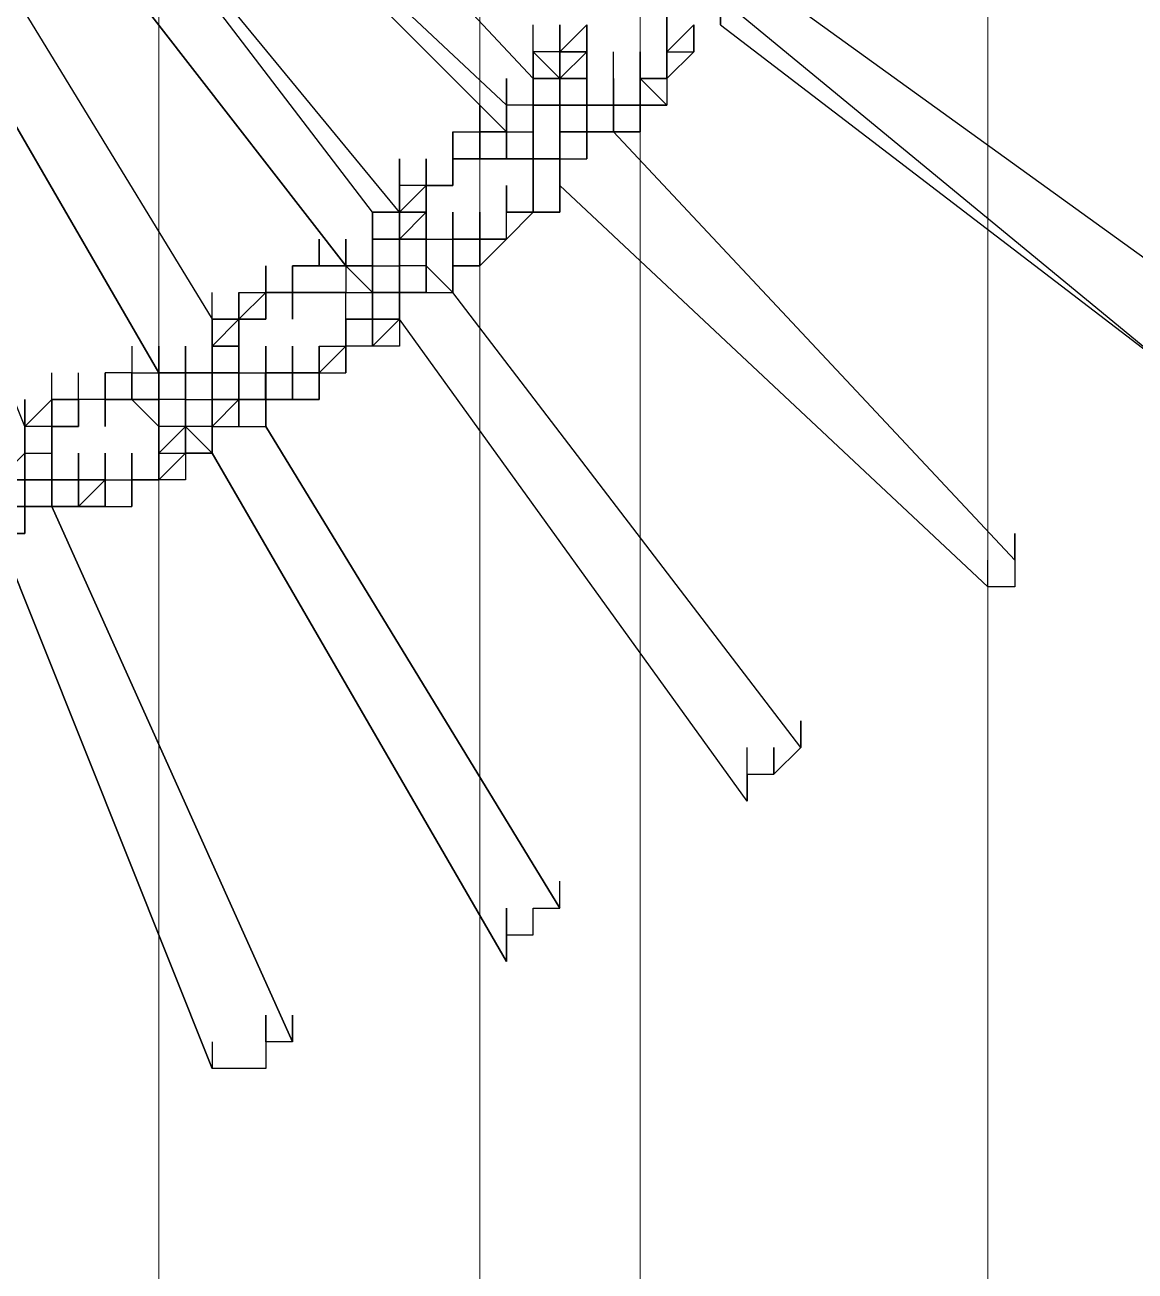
# Model space of a CAD drawing. Header units: inches. Extents: x 3324238 to 135265466, y -1036581 to 20094598.
# Drawn here: x 3353773.837 to 3353777.181, y -519275.888 to -519272.137 of the extents above; entities that cross this region are included whole.
import ezdxf

# ---------------------------------------------------------------- set-up
doc = ezdxf.new("R2010")
doc.units = ezdxf.units.IN
doc.header["$MEASUREMENT"] = 0
doc.layers.add('PDF_Geometry', color=7, linetype='Continuous')

msp = doc.modelspace()

# ---------------------------------------------------------------- linework, layer by layer
at = {"layer": 'PDF_Geometry', "color": 32, "lineweight": 13, "true_color": 0xdd6e00}
for points in [[(3353774.2397, -519332.0817), (3353774.2397, -519269.1555)], [(3353775.2065, -519332.0817), (3353775.2065, -519269.1555)], [(3353775.69, -519332.0817), (3353775.69, -519269.1555)], [(3353776.7374, -519332.0817), (3353776.7374, -519269.1555)]]:
    msp.add_lwpolyline(points, dxfattribs=at)
at = {"layer": 'PDF_Geometry', "lineweight": 25}
for points in [[(3353777.4625, -519272.9423), (3353777.4625, -519273.0229), (3353776.0123, -519271.9755), (3353775.9317, -519271.9755), (3353775.9317, -519272.056), (3353775.9317, -519271.9755), (3353775.9317, -519272.056), (3353775.9317, -519272.1366), (3353775.9317, -519272.056), (3353775.8511, -519272.056), (3353775.8511, -519271.9755), (3353775.8511, -519271.8949), (3353775.8511, -519271.8143), (3353775.8511, -519271.8949), (3353775.7705, -519271.8949), (3353775.7705, -519271.8143), (3353775.7705, -519271.7338), (3353774.4008, -519270.6863), (3353774.4008, -519270.6058), (3353774.4008, -519270.5252), (3353774.4008, -519270.6058), (3353774.4008, -519270.5252), (3353774.4008, -519270.4446)], [(3353774.1591, -519271.0086), (3353775.3677, -519272.2977), (3353775.3677, -519272.3783), (3353775.2871, -519272.3783), (3353775.2871, -519272.4589), (3353775.2871, -519272.3783)], [(3353775.3677, -519272.2978), (3353774.1591, -519271.0086)], [(3353774.9648, -519272.7006), (3353774.9648, -519272.7812), (3353774.9648, -519272.7006), (3353774.9648, -519272.7812), (3353775.0454, -519272.7006), (3353775.0454, -519272.7812), (3353775.0454, -519272.7006), (3353775.0454, -519272.7812), (3353774.9648, -519272.7812), (3353774.8842, -519272.7812), (3353774.9648, -519272.7812), (3353774.9648, -519272.8617), (3353774.9648, -519272.7812), (3353774.9648, -519272.8617), (3353774.9648, -519272.9423), (3353774.9648, -519272.8617), (3353774.9648, -519272.7812), (3353774.9648, -519272.7006), (3353773.8368, -519271.3309)], [(3353774.8842, -519272.7006), (3353773.8368, -519271.3309)], [(3353774.8037, -519272.8618), (3353773.6757, -519271.4115)], [(3353773.6757, -519271.4115), (3353774.8037, -519272.8617), (3353774.8037, -519272.7812), (3353774.8037, -519272.8617), (3353774.8037, -519272.7812), (3353774.8037, -519272.8617), (3353774.8037, -519272.9423), (3353774.8842, -519272.9423), (3353774.9648, -519272.9423), (3353774.9648, -519273.0229), (3353774.9648, -519272.9423), (3353774.9648, -519272.8617), (3353774.9648, -519272.7812), (3353774.9648, -519272.8617)], [(3353773.5145, -519271.5726), (3353774.4008, -519273.0229), (3353774.4008, -519273.1035), (3353774.4008, -519273.0229), (3353774.4008, -519273.1035), (3353774.4008, -519273.184), (3353774.4008, -519273.1035), (3353774.4814, -519273.1035), (3353774.4814, -519273.184), (3353774.562, -519273.184), (3353774.562, -519273.2646), (3353774.562, -519273.184), (3353774.562, -519273.2646), (3353774.4814, -519273.2646), (3353774.4814, -519273.184), (3353774.4814, -519273.1035), (3353774.4814, -519273.184), (3353774.4814, -519273.1035), (3353774.4814, -519273.184), (3353774.4814, -519273.1035), (3353774.4814, -519273.184), (3353774.4814, -519273.1035), (3353774.4814, -519273.184), (3353774.4814, -519273.1035), (3353774.4814, -519273.184), (3353774.4814, -519273.1035), (3353774.4814, -519273.184)], [(3353773.5145, -519271.5726), (3353774.4008, -519273.0229), (3353774.4008, -519273.1035), (3353774.4814, -519273.1035)], [(3353774.3202, -519273.184), (3353774.3202, -519273.1035), (3353774.3202, -519273.184), (3353774.3202, -519273.1035), (3353774.3202, -519273.184), (3353774.3202, -519273.2646), (3353774.3202, -519273.184), (3353774.2397, -519273.184), (3353774.2397, -519273.1035), (3353774.2397, -519273.184), (3353774.2397, -519273.1035), (3353774.2397, -519273.184), (3353773.3534, -519271.6532), (3353774.2397, -519273.184), (3353774.3202, -519273.184), (3353774.3202, -519273.2646), (3353774.2397, -519273.2646), (3353774.2397, -519273.3452), (3353774.2397, -519273.2646), (3353774.1591, -519273.2646), (3353774.0785, -519273.2646), (3353773.998, -519273.2646), (3353773.998, -519273.3452), (3353773.998, -519273.2646), (3353773.998, -519273.184)], [(3353774.4008, -519275.1983), (3353774.4008, -519275.2789), (3353773.7562, -519273.6675), (3353773.8368, -519273.6675), (3353773.8368, -519273.5869), (3353773.8368, -519273.6675), (3353773.8368, -519273.5869), (3353773.8368, -519273.5063), (3353773.8368, -519273.5869), (3353773.8368, -519273.5063), (3353773.8368, -519273.4258), (3353773.8368, -519273.5063), (3353773.8368, -519273.4258), (3353773.8368, -519273.5063), (3353773.8368, -519273.4258), (3353773.8368, -519273.3452), (3353773.8368, -519273.4258), (3353773.8368, -519273.3452), (3353773.1922, -519271.7338)], [(3353777.4625, -519272.9423), (3353777.4625, -519273.0229), (3353776.0123, -519271.9755), (3353776.0123, -519271.8949)], [(3353775.6094, -519272.3783), (3353775.69, -519272.3783), (3353775.69, -519272.2977), (3353775.7705, -519272.2977), (3353775.7705, -519272.2172), (3353775.7705, -519272.1366), (3353775.7705, -519272.056), (3353775.7705, -519272.1366), (3353775.7705, -519272.2172), (3353775.7705, -519272.2977), (3353775.69, -519272.2977), (3353775.69, -519272.3783), (3353775.69, -519272.2977), (3353775.69, -519272.3783), (3353775.7705, -519272.3783), (3353775.69, -519272.2977), (3353775.7705, -519272.2977), (3353775.7705, -519272.3783), (3353775.69, -519272.3783), (3353775.69, -519272.2977)], [(3353775.7705, -519272.1366), (3353775.7705, -519272.056)], [(3353775.9317, -519272.1366), (3353777.3014, -519273.184), (3353775.9317, -519272.056)], [(3353775.5288, -519272.1366), (3353775.5288, -519272.2172), (3353775.4482, -519272.2977), (3353775.4482, -519272.2172), (3353775.4482, -519272.1366), (3353775.4482, -519272.2172), (3353775.4482, -519272.2977), (3353775.5288, -519272.2977), (3353775.5288, -519272.2172), (3353775.5288, -519272.2977), (3353775.4482, -519272.2977), (3353775.3677, -519272.2977), (3353775.4482, -519272.2977), (3353775.4482, -519272.3783), (3353775.4482, -519272.2977), (3353775.4482, -519272.2172), (3353775.3677, -519272.2172), (3353775.3677, -519272.1366)], [(3353775.5288, -519272.1366), (3353775.4482, -519272.2172), (3353775.4482, -519272.1366), (3353775.4482, -519272.2172), (3353775.5288, -519272.2172), (3353775.4482, -519272.2172), (3353775.4482, -519272.2977), (3353775.4482, -519272.3783), (3353775.4482, -519272.2977), (3353775.4482, -519272.3783), (3353775.5288, -519272.3783), (3353775.6094, -519272.3783), (3353775.5288, -519272.3783), (3353775.5288, -519272.4589), (3353775.5288, -519272.3783), (3353775.5288, -519272.4589), (3353775.6094, -519272.4589), (3353775.6094, -519272.3783), (3353775.6094, -519272.4589), (3353775.6094, -519272.3783), (3353775.6094, -519272.4589), (3353775.6094, -519272.3783), (3353775.6094, -519272.4589), (3353775.6094, -519272.3783), (3353775.69, -519272.3783), (3353775.69, -519272.4589)], [(3353775.5288, -519272.1366), (3353775.5288, -519272.2172), (3353775.4482, -519272.2172), (3353775.5288, -519272.2172), (3353775.4482, -519272.2172), (3353775.4482, -519272.2977), (3353775.4482, -519272.3783), (3353775.4482, -519272.2977), (3353775.4482, -519272.3783), (3353775.4482, -519272.2977), (3353775.4482, -519272.3783), (3353775.5288, -519272.3783), (3353775.5288, -519272.2977), (3353775.5288, -519272.2172), (3353775.5288, -519272.2977), (3353775.5288, -519272.3783), (3353775.5288, -519272.4589), (3353775.5288, -519272.3783), (3353775.4482, -519272.3783), (3353775.4482, -519272.2977), (3353775.4482, -519272.3783), (3353775.4482, -519272.2977), (3353775.4482, -519272.2172), (3353775.4482, -519272.1366)], [(3353775.5288, -519272.1366), (3353775.5288, -519272.2172), (3353775.4482, -519272.2172), (3353775.4482, -519272.2977)], [(3353775.4482, -519272.2172), (3353775.4482, -519272.1366)], [(3353775.4483, -519272.2172), (3353775.4483, -519272.1366)], [(3353775.5288, -519272.2172), (3353775.5288, -519272.1366)], [(3353775.5288, -519272.1366), (3353775.5288, -519272.2172), (3353775.5288, -519272.1366), (3353775.5288, -519272.2172), (3353775.5288, -519272.1366), (3353775.5288, -519272.2172), (3353775.5288, -519272.1366)], [(3353775.5288, -519272.2172), (3353775.5288, -519272.1366)], [(3353775.5288, -519272.2172), (3353775.5288, -519272.1366)], [(3353775.7705, -519272.2172), (3353775.7705, -519272.1366)], [(3353775.7705, -519272.1366), (3353775.7705, -519272.2172), (3353775.7705, -519272.1366)], [(3353775.7705, -519272.1366), (3353775.7705, -519272.2172), (3353775.7705, -519272.1366), (3353775.7705, -519272.2172), (3353775.7705, -519272.1366), (3353775.7705, -519272.2172), (3353775.8511, -519272.2172), (3353775.8511, -519272.1366), (3353775.7705, -519272.2172), (3353775.7705, -519272.2977), (3353775.7705, -519272.2172), (3353775.7705, -519272.2977), (3353775.8511, -519272.2172), (3353775.8511, -519272.1366)], [(3353775.8511, -519272.1366), (3353775.8511, -519272.2172), (3353775.8511, -519272.1366)], [(3353775.126, -519272.4589), (3353775.126, -519272.5395), (3353775.126, -519272.4589), (3353775.126, -519272.5395), (3353775.126, -519272.4589), (3353775.2065, -519272.4589), (3353775.2871, -519272.4589), (3353775.3677, -519272.4589), (3353775.3677, -519272.5395), (3353775.4482, -519272.5395), (3353775.4482, -519272.62), (3353775.4482, -519272.5395), (3353775.4482, -519272.4589), (3353775.4482, -519272.5395), (3353775.4482, -519272.4589), (3353775.4482, -519272.5395), (3353775.4482, -519272.4589), (3353775.4482, -519272.3783), (3353775.4482, -519272.2977), (3353775.4482, -519272.2172), (3353775.4482, -519272.2977), (3353775.4482, -519272.3783), (3353775.4482, -519272.2977), (3353775.4482, -519272.3783), (3353775.3677, -519272.3783), (3353775.4482, -519272.3783), (3353775.3677, -519272.3783), (3353775.2871, -519272.3783), (3353775.2871, -519272.4589), (3353775.2871, -519272.3783), (3353775.2871, -519272.2977), (3353775.2871, -519272.3783), (3353775.2871, -519272.4589), (3353775.2871, -519272.5395), (3353775.2065, -519272.5395), (3353775.126, -519272.5395), (3353775.2065, -519272.5395), (3353775.126, -519272.5395), (3353775.126, -519272.62), (3353775.0454, -519272.62), (3353775.126, -519272.62), (3353775.126, -519272.5395), (3353775.126, -519272.4589), (3353775.126, -519272.5395), (3353775.126, -519272.4589), (3353775.2065, -519272.4589), (3353775.2065, -519272.5395), (3353775.2065, -519272.4589)], [(3353775.3677, -519272.2978), (3353775.3677, -519272.2172)], [(3353775.3677, -519272.3783), (3353775.3677, -519272.2977), (3353775.3677, -519272.2172)], [(3353775.3677, -519272.3783), (3353775.3677, -519272.2977), (3353775.3677, -519272.2172), (3353775.3677, -519272.2977), (3353775.3677, -519272.2172), (3353775.3677, -519272.2977)], [(3353775.3677, -519272.2977), (3353775.3677, -519272.2172)], [(3353775.4482, -519272.2977), (3353775.3677, -519272.2172)], [(3353775.3677, -519272.2977), (3353775.3677, -519272.2172)], [(3353775.4482, -519272.3783), (3353775.5288, -519272.3783), (3353775.5288, -519272.2977), (3353775.5288, -519272.3783), (3353775.5288, -519272.2977), (3353775.5288, -519272.3783), (3353775.5288, -519272.2977), (3353775.5288, -519272.3783), (3353775.5288, -519272.4589), (3353775.5288, -519272.5395), (3353775.5288, -519272.4589), (3353775.5288, -519272.3783), (3353775.5288, -519272.4589), (3353775.5288, -519272.3783), (3353775.4482, -519272.3783), (3353775.4482, -519272.2977), (3353775.4482, -519272.3783), (3353775.4482, -519272.4589), (3353775.4482, -519272.5395), (3353775.4482, -519272.4589), (3353775.4482, -519272.5395), (3353775.5288, -519272.5395), (3353775.5288, -519272.4589), (3353775.6094, -519272.4589), (3353775.6094, -519272.3783), (3353775.69, -519272.3783), (3353775.69, -519272.4589), (3353775.69, -519272.3783), (3353775.69, -519272.2977), (3353775.69, -519272.2172), (3353775.69, -519272.2977), (3353775.69, -519272.3783), (3353775.69, -519272.2977), (3353775.69, -519272.2172), (3353775.69, -519272.2977), (3353775.69, -519272.2172), (3353775.69, -519272.2977), (3353775.69, -519272.3783), (3353775.6094, -519272.3783), (3353775.6094, -519272.4589), (3353776.818, -519273.748), (3353776.818, -519273.6675)], [(3353775.4482, -519272.2978), (3353775.4482, -519272.2172)], [(3353775.4482, -519272.2978), (3353775.4482, -519272.2172)], [(3353775.6094, -519272.4589), (3353775.6094, -519272.3783), (3353775.6094, -519272.2977), (3353775.6094, -519272.2172)], [(3353775.69, -519272.2977), (3353775.69, -519272.2172)], [(3353775.3677, -519272.4589), (3353775.3677, -519272.3783), (3353775.3677, -519272.2977), (3353775.3677, -519272.3783), (3353775.3677, -519272.2977), (3353775.3677, -519272.3783), (3353775.3677, -519272.4589), (3353775.3677, -519272.5395), (3353775.3677, -519272.62), (3353775.3677, -519272.7006), (3353775.3677, -519272.62), (3353775.3677, -519272.7006), (3353775.3677, -519272.62), (3353775.3677, -519272.7006), (3353775.2871, -519272.7812), (3353775.2065, -519272.8617), (3353775.2065, -519272.7812), (3353775.2065, -519272.7006), (3353775.2065, -519272.7812), (3353775.2065, -519272.7006), (3353775.2065, -519272.7812), (3353775.2065, -519272.8617), (3353775.2065, -519272.7812), (3353775.2065, -519272.7006), (3353775.2065, -519272.7812), (3353775.2871, -519272.7812), (3353775.2871, -519272.7006)], [(3353775.4482, -519272.7006), (3353775.4482, -519272.62), (3353776.7374, -519273.8286), (3353775.4482, -519272.62), (3353775.4482, -519272.5395), (3353775.4482, -519272.4589), (3353775.4482, -519272.3783), (3353775.4482, -519272.4589), (3353775.5288, -519272.4589), (3353775.4482, -519272.4589), (3353775.4482, -519272.5395), (3353775.4482, -519272.62), (3353775.4482, -519272.5395), (3353775.3677, -519272.5395), (3353775.3677, -519272.4589), (3353775.3677, -519272.3783), (3353775.3677, -519272.2977), (3353775.3677, -519272.3783), (3353775.3677, -519272.4589), (3353775.3677, -519272.5395), (3353775.3677, -519272.4589), (3353775.3677, -519272.5395), (3353775.3677, -519272.4589), (3353775.3677, -519272.5395), (3353775.3677, -519272.62)], [(3353775.3677, -519272.3783), (3353775.3677, -519272.2977)], [(3353775.4482, -519272.4589), (3353775.4482, -519272.3783), (3353775.4482, -519272.2977)], [(3353775.4483, -519272.3783), (3353775.4483, -519272.2978)], [(3353775.5288, -519272.4589), (3353775.5288, -519272.3783), (3353775.6094, -519272.3783), (3353775.6094, -519272.2977)], [(3353775.5288, -519272.3783), (3353775.5288, -519272.2978)], [(3353775.5288, -519272.3783), (3353775.5288, -519272.2978)], [(3353775.6094, -519272.3783), (3353775.6094, -519272.2978)], [(3353775.69, -519272.2977), (3353775.69, -519272.3783), (3353775.69, -519272.2977)], [(3353775.69, -519272.3783), (3353775.69, -519272.2977)], [(3353775.69, -519272.3783), (3353775.69, -519272.2978)], [(3353775.2065, -519272.3783), (3353775.2065, -519272.4589), (3353775.2065, -519272.5395), (3353775.126, -519272.5395), (3353775.126, -519272.62), (3353775.126, -519272.5395), (3353775.126, -519272.4589), (3353775.126, -519272.5395)], [(3353775.2871, -519272.3783), (3353775.2871, -519272.4589), (3353775.2065, -519272.4589)], [(3353775.2871, -519272.4589), (3353775.2871, -519272.3783)], [(3353775.3677, -519272.5395), (3353775.3677, -519272.4589), (3353775.3677, -519272.3783)], [(3353775.3677, -519272.4589), (3353775.3677, -519272.3783)], [(3353775.5288, -519272.4589), (3353775.5288, -519272.3783)], [(3353775.6094, -519272.4589), (3353775.6094, -519272.3783)], [(3353775.2065, -519272.5395), (3353775.2065, -519272.4589)], [(3353775.2065, -519272.5395), (3353775.2065, -519272.4589)], [(3353775.2065, -519272.5395), (3353775.2065, -519272.4589)], [(3353775.2065, -519272.5395), (3353775.2065, -519272.4589)], [(3353775.2065, -519272.5395), (3353775.2065, -519272.4589)], [(3353775.2871, -519272.4589), (3353775.3677, -519272.4589)], [(3353775.2871, -519272.5395), (3353775.2871, -519272.4589)], [(3353775.3677, -519272.5395), (3353775.3677, -519272.4589)], [(3353775.3677, -519272.5395), (3353775.3677, -519272.4589)], [(3353775.3677, -519272.5395), (3353775.3677, -519272.4589)], [(3353775.3677, -519272.5395), (3353775.3677, -519272.4589)], [(3353775.3677, -519272.5395), (3353775.3677, -519272.4589)], [(3353775.4482, -519272.4589), (3353775.4482, -519272.5395)], [(3353775.4482, -519272.5395), (3353775.4482, -519272.4589)], [(3353775.5288, -519272.5395), (3353775.5288, -519272.4589)], [(3353775.6094, -519272.4589), (3353775.5288, -519272.4589), (3353775.6094, -519272.4589)], [(3353775.6094, -519272.4589), (3353775.69, -519272.4589), (3353775.6094, -519272.4589)], [(3353776.8179, -519273.748), (3353775.6094, -519272.4589)], [(3353774.9648, -519272.7812), (3353775.0454, -519272.7812), (3353775.0454, -519272.7006), (3353775.0454, -519272.62), (3353775.0454, -519272.7006), (3353775.0454, -519272.7812), (3353775.0454, -519272.7006), (3353775.0454, -519272.62), (3353775.0454, -519272.5395), (3353775.0454, -519272.62), (3353775.0454, -519272.5395), (3353775.0454, -519272.62), (3353774.9648, -519272.62), (3353774.9648, -519272.7006), (3353774.9648, -519272.62), (3353774.9648, -519272.7006), (3353774.9648, -519272.62), (3353774.9648, -519272.7006), (3353774.9648, -519272.7812), (3353775.0454, -519272.7812), (3353775.0454, -519272.7006), (3353775.0454, -519272.7812), (3353775.0454, -519272.7006), (3353774.9648, -519272.7006), (3353774.9648, -519272.7812), (3353774.9648, -519272.8617), (3353774.9648, -519272.9423), (3353775.0454, -519272.9423), (3353775.0454, -519272.8617), (3353775.0454, -519272.7812), (3353775.0454, -519272.7006), (3353775.0454, -519272.7812), (3353775.0454, -519272.8617), (3353775.0454, -519272.9423), (3353775.126, -519272.9423), (3353775.126, -519272.8617), (3353775.126, -519272.7812), (3353775.126, -519272.8617), (3353775.126, -519272.7812), (3353775.126, -519272.8617), (3353775.126, -519272.9423), (3353775.126, -519272.8617), (3353775.126, -519272.9423), (3353775.126, -519272.8617), (3353775.2065, -519272.8617), (3353775.2065, -519272.7812), (3353775.2065, -519272.7006)], [(3353775.0454, -519272.62), (3353775.0454, -519272.5395)], [(3353775.0454, -519272.62), (3353775.0454, -519272.5395)], [(3353775.2065, -519272.5395), (3353775.2871, -519272.5395), (3353775.2065, -519272.5395)], [(3353775.2871, -519272.5395), (3353775.3677, -519272.5395), (3353775.2871, -519272.5395)], [(3353775.3677, -519272.62), (3353775.3677, -519272.5395), (3353775.3677, -519272.62)], [(3353775.3677, -519272.62), (3353775.3677, -519272.5395)], [(3353775.3677, -519272.62), (3353775.3677, -519272.5395)], [(3353775.4482, -519272.62), (3353775.4482, -519272.5395)], [(3353775.4483, -519272.5395), (3353775.4483, -519272.62)], [(3353774.9648, -519272.62), (3353774.9648, -519272.7006), (3353774.9648, -519272.7812), (3353774.9648, -519272.7006), (3353774.8842, -519272.7006), (3353774.8842, -519272.7812), (3353774.8842, -519272.8617), (3353774.8842, -519272.9423), (3353774.8842, -519272.8617), (3353774.9648, -519272.8617), (3353774.9648, -519272.9423), (3353774.9648, -519273.0229), (3353774.9648, -519272.9423), (3353774.9648, -519273.0229), (3353774.9648, -519272.9423), (3353774.9648, -519273.0229), (3353774.9648, -519272.9423), (3353774.9648, -519273.0229), (3353774.8842, -519273.0229), (3353774.9648, -519273.0229), (3353774.9648, -519273.1035), (3353774.8842, -519273.1035), (3353774.8037, -519273.1035), (3353774.8037, -519273.0229), (3353774.8037, -519273.1035), (3353774.8037, -519273.0229), (3353774.8037, -519272.9423), (3353774.8842, -519272.9423), (3353774.8842, -519272.8617), (3353774.8037, -519272.8617), (3353774.8037, -519272.7812), (3353774.8037, -519272.8617), (3353774.8037, -519272.7812)], [(3353774.8842, -519272.7006), (3353774.8842, -519272.7812), (3353774.8842, -519272.8617), (3353774.8842, -519272.7812), (3353774.8842, -519272.8617), (3353774.8842, -519272.9423), (3353774.8842, -519272.8617), (3353774.8842, -519272.9423), (3353774.8842, -519272.8617), (3353774.8842, -519272.9423), (3353774.8037, -519272.8617), (3353774.8842, -519272.8617), (3353774.8842, -519272.7812), (3353774.8842, -519272.8617), (3353774.8842, -519272.7812), (3353774.8842, -519272.7006), (3353774.9648, -519272.7006), (3353774.9648, -519272.7812), (3353774.9648, -519272.7006), (3353774.9648, -519272.7812), (3353774.9648, -519272.7006), (3353774.9648, -519272.7812), (3353774.9648, -519272.7006), (3353774.9648, -519272.7812), (3353774.9648, -519272.7006), (3353774.9648, -519272.7812), (3353774.9648, -519272.7006), (3353775.0454, -519272.7006), (3353775.0454, -519272.62), (3353775.0454, -519272.7006), (3353775.0454, -519272.7812), (3353775.126, -519272.7812), (3353775.126, -519272.8617), (3353775.126, -519272.7812), (3353775.126, -519272.8617), (3353775.126, -519272.7812), (3353775.126, -519272.8617), (3353775.126, -519272.7812), (3353775.126, -519272.8617), (3353775.126, -519272.7812), (3353775.126, -519272.8617), (3353775.126, -519272.7812), (3353775.126, -519272.8617), (3353775.2065, -519272.8617)], [(3353775.0454, -519272.62), (3353774.9648, -519272.7006), (3353774.9648, -519272.62)], [(3353774.9648, -519272.7006), (3353774.9648, -519272.62), (3353774.9648, -519272.7006)], [(3353774.9648, -519272.7006), (3353774.9648, -519272.62)], [(3353774.9648, -519272.7006), (3353774.9648, -519272.62)], [(3353775.0454, -519272.7006), (3353775.0454, -519272.62), (3353775.0454, -519272.7006)], [(3353775.0454, -519272.7006), (3353775.0454, -519272.62)], [(3353775.0454, -519272.7006), (3353775.0454, -519272.62)], [(3353775.0454, -519272.7006), (3353775.0454, -519272.62)], [(3353775.126, -519272.62), (3353775.0454, -519272.62)], [(3353775.2065, -519272.8618), (3353775.2065, -519272.7812), (3353775.2871, -519272.7812), (3353775.2871, -519272.7006), (3353775.3677, -519272.7006), (3353775.3677, -519272.62), (3353775.3677, -519272.7006)], [(3353775.3677, -519272.7006), (3353775.3677, -519272.62)], [(3353775.3677, -519272.62), (3353775.3677, -519272.7006), (3353775.3677, -519272.62)], [(3353774.8843, -519272.7812), (3353774.8843, -519272.7006)], [(3353774.8843, -519272.7812), (3353774.8843, -519272.7006)], [(3353774.9648, -519272.8617), (3353774.9648, -519272.7812), (3353774.9648, -519272.7006)], [(3353774.9648, -519272.7006), (3353775.0454, -519272.7006), (3353774.9648, -519272.7006)], [(3353774.9648, -519272.7812), (3353774.9648, -519272.7006)], [(3353775.0454, -519272.7006), (3353774.9648, -519272.7006)], [(3353775.0454, -519272.7812), (3353775.0454, -519272.7006)], [(3353775.0454, -519272.7812), (3353775.0454, -519272.8618), (3353775.0454, -519272.7812), (3353775.0454, -519272.7006)], [(3353775.126, -519272.8617), (3353775.126, -519272.7812), (3353775.126, -519272.7006)], [(3353775.126, -519272.7812), (3353775.2065, -519272.7812), (3353775.2065, -519272.7006), (3353775.2065, -519272.7812)], [(3353775.3677, -519272.7006), (3353775.2871, -519272.7006), (3353775.3677, -519272.7006)], [(3353774.7231, -519272.8617), (3353774.7231, -519272.7812)], [(3353774.7231, -519272.8617), (3353774.7231, -519272.7812)], [(3353774.7231, -519272.8617), (3353774.7231, -519272.7812)], [(3353774.8037, -519272.8618), (3353774.8037, -519272.7812)], [(3353774.8037, -519272.8617), (3353774.8037, -519272.7812)], [(3353774.8037, -519272.8617), (3353774.8037, -519272.7812)], [(3353774.8037, -519272.8617), (3353774.8037, -519272.7812)], [(3353774.8037, -519272.8618), (3353774.8037, -519272.7812)], [(3353774.8842, -519272.9423), (3353774.8842, -519272.8617), (3353774.8842, -519272.7812)], [(3353774.9648, -519273.0229), (3353774.8842, -519273.1035), (3353774.8842, -519273.0229), (3353774.8842, -519272.9423), (3353774.8842, -519272.8618), (3353774.8842, -519272.7812)], [(3353774.8842, -519272.8617), (3353774.8842, -519272.7812)], [(3353774.8842, -519272.8617), (3353774.8842, -519272.7812)], [(3353774.8842, -519272.8617), (3353774.8842, -519272.7812)], [(3353774.8842, -519272.7812), (3353774.8842, -519272.8617)], [(3353774.8842, -519272.8617), (3353774.8842, -519272.7812)], [(3353774.8842, -519272.8617), (3353774.8842, -519272.7812)], [(3353774.8842, -519272.8617), (3353774.8842, -519272.7812)], [(3353774.8842, -519272.8617), (3353774.8842, -519272.7812)], [(3353774.8842, -519272.9423), (3353774.8842, -519272.8618), (3353774.8842, -519272.7812)], [(3353774.8842, -519272.8617), (3353774.8842, -519272.7812), (3353774.8842, -519272.8617)], [(3353774.8842, -519272.8617), (3353774.8842, -519272.7812)], [(3353774.8842, -519272.8617), (3353774.8842, -519272.7812)], [(3353776.0123, -519274.3926), (3353776.0123, -519274.4732), (3353776.0123, -519274.3926), (3353776.0928, -519274.3926), (3353776.0928, -519274.312), (3353776.0928, -519274.3926), (3353776.1734, -519274.312), (3353776.1734, -519274.2315), (3353776.1734, -519274.312), (3353775.126, -519272.9423), (3353775.126, -519272.8617), (3353775.126, -519272.9423), (3353775.126, -519272.8617), (3353775.2065, -519272.8617), (3353775.126, -519272.8617), (3353775.2065, -519272.8617), (3353775.2065, -519272.7812), (3353775.2065, -519272.8617), (3353775.126, -519272.8617), (3353775.126, -519272.7812), (3353775.126, -519272.8617), (3353775.126, -519272.7812), (3353775.126, -519272.8617), (3353775.126, -519272.9423), (3353775.0454, -519272.8617), (3353775.0454, -519272.9423), (3353775.0454, -519272.8617), (3353774.9648, -519272.8617), (3353774.9648, -519272.9423), (3353774.9648, -519272.8617), (3353774.9648, -519272.9423), (3353774.9648, -519273.0229), (3353774.9648, -519272.9423), (3353774.9648, -519272.8617)], [(3353774.9648, -519272.8618), (3353774.9648, -519272.7812)], [(3353774.9648, -519272.8617), (3353774.9648, -519272.7812)], [(3353775.0454, -519272.9423), (3353775.0454, -519272.8617), (3353775.0454, -519272.7812), (3353775.126, -519272.7812)], [(3353775.0454, -519272.8617), (3353775.0454, -519272.7812)], [(3353775.0454, -519272.8618), (3353775.0454, -519272.7812)], [(3353775.126, -519272.7812), (3353775.2065, -519272.7812), (3353775.126, -519272.7812)], [(3353775.126, -519272.8617), (3353775.126, -519272.7812)], [(3353775.2065, -519272.8618), (3353775.2065, -519272.7812)], [(3353775.4482, -519274.7955), (3353774.562, -519273.3452), (3353774.562, -519273.2646), (3353774.562, -519273.184), (3353774.562, -519273.2646), (3353774.562, -519273.184), (3353774.562, -519273.1035), (3353774.562, -519273.184), (3353774.562, -519273.2646), (3353774.4814, -519273.2646), (3353774.4814, -519273.184), (3353774.4008, -519273.184), (3353774.4008, -519273.1035), (3353774.4814, -519273.0229), (3353774.4814, -519272.9423), (3353774.4814, -519273.0229), (3353774.562, -519273.0229), (3353774.562, -519272.9423), (3353774.562, -519273.0229), (3353774.4814, -519273.0229), (3353774.562, -519273.0229), (3353774.562, -519272.9423), (3353774.562, -519272.8617)], [(3353774.6425, -519272.8617), (3353774.7231, -519272.8617), (3353774.6425, -519272.8617)], [(3353774.6425, -519272.9423), (3353774.6425, -519272.8618)], [(3353774.6425, -519272.9423), (3353774.6425, -519272.8618)], [(3353774.8037, -519272.8617), (3353774.7231, -519272.8617)], [(3353774.7231, -519272.8617), (3353774.8037, -519272.8617), (3353774.7231, -519272.8617)], [(3353774.8037, -519272.8617), (3353774.8842, -519272.8617)], [(3353774.8842, -519272.9423), (3353774.8037, -519272.8617)], [(3353774.8842, -519272.8617), (3353774.8842, -519272.9423), (3353774.8842, -519273.0229), (3353774.8842, -519273.1035), (3353774.8842, -519273.0229), (3353774.9648, -519273.0229), (3353774.9648, -519272.9423), (3353774.9648, -519273.0229), (3353774.9648, -519272.9423), (3353774.9648, -519272.8617)], [(3353774.8842, -519272.9423), (3353774.8842, -519272.8617)], [(3353774.8842, -519272.9423), (3353774.8842, -519272.8617)], [(3353774.8842, -519272.9423), (3353774.8842, -519272.8618)], [(3353774.8842, -519272.9423), (3353774.8842, -519272.8618)], [(3353774.8842, -519272.9423), (3353774.8842, -519272.8618)], [(3353774.8842, -519272.9423), (3353774.8842, -519272.8618)], [(3353774.9648, -519272.9423), (3353774.9648, -519272.8617)], [(3353774.9648, -519272.9423), (3353774.9648, -519272.8618)], [(3353774.9648, -519272.9423), (3353774.9648, -519272.8618)], [(3353774.9648, -519272.9423), (3353774.9648, -519272.8618)], [(3353775.0454, -519272.9423), (3353775.0454, -519272.8618)], [(3353775.126, -519272.9423), (3353775.126, -519272.8618)], [(3353775.126, -519272.9423), (3353775.126, -519272.8618)], [(3353775.126, -519272.9423), (3353775.126, -519272.8618)], [(3353774.4008, -519273.1035), (3353774.4008, -519273.0229), (3353774.4008, -519273.1035), (3353774.4008, -519273.0229), (3353774.4814, -519273.0229), (3353774.4814, -519272.9423), (3353774.562, -519272.9423), (3353774.4814, -519273.0229), (3353774.4814, -519273.1035), (3353774.4814, -519273.184), (3353774.4814, -519273.2646), (3353774.4814, -519273.184), (3353774.4814, -519273.2646), (3353774.4814, -519273.184), (3353774.4814, -519273.1035), (3353774.4814, -519273.184), (3353774.4814, -519273.1035), (3353774.4814, -519273.184), (3353774.4814, -519273.2646), (3353774.4008, -519273.2646), (3353774.4814, -519273.2646), (3353774.4008, -519273.3452), (3353774.4008, -519273.2646), (3353774.4008, -519273.3452), (3353774.4008, -519273.2646), (3353774.4008, -519273.3452), (3353774.4008, -519273.4258), (3353774.4008, -519273.3452), (3353774.3202, -519273.3452), (3353774.2397, -519273.4258), (3353774.2397, -519273.5063), (3353774.2397, -519273.4258), (3353774.2397, -519273.3452), (3353774.2397, -519273.4258), (3353774.2397, -519273.3452), (3353774.2397, -519273.4258), (3353774.2397, -519273.3452), (3353774.2397, -519273.4258), (3353774.3202, -519273.4258), (3353774.4008, -519273.4258), (3353774.4008, -519273.3452), (3353774.4008, -519273.4258), (3353774.4008, -519273.3452), (3353774.4008, -519273.4258), (3353774.4008, -519273.3452), (3353774.4008, -519273.2646), (3353774.4008, -519273.3452), (3353774.4814, -519273.3452), (3353774.4814, -519273.2646), (3353774.4814, -519273.184), (3353774.4814, -519273.1035), (3353774.4814, -519273.184), (3353774.4814, -519273.2646), (3353774.4814, -519273.184), (3353774.4814, -519273.2646), (3353774.4814, -519273.3452)], [(3353774.4008, -519273.0229), (3353774.4008, -519272.9423)], [(3353774.4814, -519273.184), (3353774.4814, -519273.1035), (3353774.4814, -519273.0229), (3353774.4814, -519272.9423)], [(3353774.4814, -519273.0229), (3353774.4814, -519272.9423)], [(3353774.562, -519272.9423), (3353774.562, -519273.0229), (3353774.562, -519272.9423), (3353774.562, -519273.0229), (3353774.562, -519272.9423), (3353774.6425, -519272.9423), (3353774.7231, -519272.9423), (3353774.8037, -519272.9423), (3353774.7231, -519272.9423)], [(3353774.562, -519273.0229), (3353774.562, -519272.9423)], [(3353774.562, -519273.0229), (3353774.562, -519272.9423)], [(3353774.562, -519273.0229), (3353774.562, -519272.9423)], [(3353774.562, -519273.0229), (3353774.562, -519272.9423)], [(3353774.562, -519273.0229), (3353774.562, -519272.9423)], [(3353774.6425, -519273.1035), (3353774.6425, -519273.184), (3353774.7231, -519273.184), (3353774.7231, -519273.1035), (3353774.7231, -519273.184), (3353774.7231, -519273.1035), (3353774.7231, -519273.184), (3353774.7231, -519273.1035), (3353774.7231, -519273.184), (3353774.7231, -519273.1035), (3353774.7231, -519273.184), (3353774.7231, -519273.1035), (3353774.8037, -519273.1035), (3353774.8037, -519273.0229), (3353774.8037, -519273.1035), (3353774.8037, -519273.0229), (3353774.8037, -519273.1035), (3353774.8037, -519273.0229), (3353774.8037, -519273.1035), (3353774.8037, -519273.0229), (3353774.8037, -519273.1035), (3353774.8037, -519273.0229), (3353774.8037, -519272.9423)], [(3353774.8842, -519273.0229), (3353774.8842, -519272.9423)], [(3353774.8842, -519273.0229), (3353774.8842, -519272.9423)], [(3353774.8842, -519273.0229), (3353774.8842, -519272.9423)], [(3353774.8842, -519273.0229), (3353774.8842, -519272.9423)], [(3353774.8842, -519272.9423), (3353774.9648, -519272.9423), (3353774.8842, -519272.9423)], [(3353774.9648, -519273.0229), (3353774.9648, -519272.9423)], [(3353774.9648, -519273.0229), (3353774.9648, -519272.9423)], [(3353774.9648, -519273.0229), (3353774.9648, -519272.9423)], [(3353774.9648, -519272.9423), (3353775.0454, -519272.9423), (3353774.9648, -519272.9423)], [(3353776.1734, -519274.2315), (3353776.1734, -519274.312), (3353775.126, -519272.9423)], [(3353774.4008, -519273.184), (3353774.4008, -519273.1035), (3353774.4008, -519273.184), (3353774.3202, -519273.184), (3353774.3202, -519273.2646), (3353774.3202, -519273.3452), (3353774.4008, -519273.4258), (3353774.3202, -519273.3452), (3353774.3202, -519273.2646), (3353774.3202, -519273.3452), (3353774.2397, -519273.3452), (3353774.2397, -519273.4258), (3353774.3202, -519273.4258), (3353774.3202, -519273.3452), (3353774.3202, -519273.4258), (3353774.3202, -519273.3452), (3353774.3202, -519273.2646), (3353774.3202, -519273.184), (3353774.3202, -519273.2646), (3353774.3202, -519273.184), (3353774.3202, -519273.1035), (3353774.3202, -519273.184), (3353774.3202, -519273.1035), (3353774.3202, -519273.184), (3353774.4008, -519273.184), (3353774.4008, -519273.1035), (3353774.4008, -519273.0229), (3353774.4008, -519273.1035), (3353774.4008, -519273.184), (3353774.4008, -519273.2646), (3353774.4008, -519273.3452), (3353774.4008, -519273.2646), (3353774.4008, -519273.3452), (3353774.4008, -519273.2646)], [(3353774.4008, -519273.1035), (3353774.4008, -519273.0229)], [(3353774.4008, -519273.0229), (3353774.4814, -519273.0229), (3353774.4008, -519273.0229)], [(3353774.4008, -519273.1035), (3353774.4008, -519273.0229)], [(3353774.562, -519273.0229), (3353774.4814, -519273.0229), (3353774.4814, -519273.1035), (3353774.4008, -519273.1035), (3353774.4008, -519273.184), (3353774.4814, -519273.184), (3353774.4814, -519273.2646), (3353774.4814, -519273.184), (3353774.4814, -519273.2646), (3353774.4814, -519273.3452), (3353774.4814, -519273.2646)], [(3353774.4008, -519273.1035), (3353774.4008, -519273.0229)], [(3353774.4814, -519273.184), (3353774.4814, -519273.2646), (3353774.562, -519273.2646), (3353774.4814, -519273.2646), (3353774.4814, -519273.184), (3353774.4814, -519273.1035), (3353774.4814, -519273.0229), (3353774.4814, -519273.1035), (3353774.4814, -519273.184), (3353774.4814, -519273.1035), (3353774.4814, -519273.184), (3353774.562, -519273.184), (3353774.562, -519273.2646), (3353774.562, -519273.3452), (3353775.4482, -519274.7955), (3353775.4482, -519274.7149)], [(3353774.4814, -519273.1035), (3353774.4814, -519273.0229)], [(3353774.8037, -519273.1035), (3353774.8037, -519273.0229)], [(3353774.8037, -519273.0229), (3353774.8842, -519273.0229), (3353774.8037, -519273.0229)], [(3353774.8037, -519273.1035), (3353774.8037, -519273.0229)], [(3353774.8843, -519273.0229), (3353774.9648, -519273.0229)], [(3353776.0122, -519274.4732), (3353774.9648, -519273.0229)], [(3353776.0122, -519274.4732), (3353774.9648, -519273.0229)], [(3353774.1591, -519273.1035), (3353774.1591, -519273.184), (3353774.0785, -519273.184), (3353774.0785, -519273.2646), (3353774.1591, -519273.2646), (3353774.0785, -519273.2646), (3353774.0785, -519273.184)], [(3353774.0785, -519273.3452), (3353774.0785, -519273.2646), (3353774.0785, -519273.3452), (3353774.0785, -519273.2646), (3353774.1591, -519273.2646), (3353774.1591, -519273.184), (3353774.2397, -519273.184), (3353774.3202, -519273.184), (3353774.3202, -519273.2646), (3353774.3202, -519273.3452), (3353774.3202, -519273.2646), (3353774.3202, -519273.184), (3353774.3202, -519273.2646), (3353774.3202, -519273.184), (3353774.3202, -519273.1035)], [(3353774.1591, -519273.184), (3353774.2397, -519273.184), (3353774.2397, -519273.1035)], [(3353774.2397, -519273.184), (3353774.2397, -519273.1035)], [(3353774.2397, -519273.184), (3353774.2397, -519273.1035)], [(3353774.2397, -519273.184), (3353774.2397, -519273.1035)], [(3353774.2397, -519273.184), (3353774.2397, -519273.1035)], [(3353774.2397, -519273.184), (3353774.2397, -519273.1035)], [(3353774.2397, -519273.184), (3353774.2397, -519273.1035)], [(3353774.2397, -519273.184), (3353774.2397, -519273.1035)], [(3353774.3202, -519273.184), (3353774.3202, -519273.1035)], [(3353774.4008, -519273.184), (3353774.4008, -519273.1035), (3353774.4008, -519273.184)], [(3353774.4008, -519273.184), (3353774.4008, -519273.1035)], [(3353774.4814, -519273.184), (3353774.4814, -519273.1035)], [(3353774.4814, -519273.184), (3353774.4814, -519273.1035)], [(3353774.4814, -519273.184), (3353774.4814, -519273.1035)], [(3353774.562, -519273.184), (3353774.562, -519273.2646), (3353774.562, -519273.184), (3353774.562, -519273.1035)], [(3353774.6425, -519273.2646), (3353774.6425, -519273.184), (3353774.7231, -519273.184), (3353774.6425, -519273.184), (3353774.6425, -519273.1035)], [(3353774.6425, -519273.2646), (3353774.6425, -519273.184), (3353774.6425, -519273.1035)], [(3353774.7231, -519273.184), (3353774.8037, -519273.1035)], [(3353774.7231, -519273.184), (3353774.7231, -519273.1035)], [(3353774.7231, -519273.184), (3353774.7231, -519273.1035)], [(3353774.7231, -519273.184), (3353774.7231, -519273.1035)], [(3353774.7231, -519273.184), (3353774.7231, -519273.1035)], [(3353774.8037, -519273.1035), (3353774.8037, -519273.184), (3353774.8037, -519273.1035)], [(3353773.7562, -519273.5869), (3353773.8368, -519273.5869), (3353773.8368, -519273.5063), (3353773.9174, -519273.5063), (3353773.9174, -519273.5869), (3353773.9174, -519273.5063), (3353773.9174, -519273.4258), (3353773.9174, -519273.5063), (3353773.9174, -519273.5869), (3353773.8368, -519273.5869), (3353773.8368, -519273.5063), (3353773.8368, -519273.4258), (3353773.8368, -519273.5063), (3353773.8368, -519273.5869), (3353773.8368, -519273.5063), (3353773.8368, -519273.5869), (3353773.8368, -519273.5063), (3353773.8368, -519273.4258), (3353773.8368, -519273.5063), (3353773.8368, -519273.4258), (3353773.8368, -519273.5063), (3353773.8368, -519273.4258), (3353773.8368, -519273.5063), (3353773.8368, -519273.5869), (3353773.9174, -519273.5869), (3353773.998, -519273.5869), (3353773.998, -519273.5063), (3353773.998, -519273.5869), (3353773.998, -519273.5063), (3353773.9174, -519273.5063), (3353773.9174, -519273.5869), (3353773.9174, -519273.5063), (3353773.998, -519273.5063), (3353773.998, -519273.5869), (3353774.0785, -519273.5063), (3353774.0785, -519273.4258), (3353774.0785, -519273.5063), (3353774.0785, -519273.5869), (3353773.998, -519273.5869), (3353773.998, -519273.5063), (3353774.0785, -519273.5063), (3353774.0785, -519273.4258), (3353774.0785, -519273.5063), (3353773.998, -519273.5063), (3353773.9174, -519273.5063), (3353773.9174, -519273.4258), (3353773.9174, -519273.5063), (3353773.9174, -519273.5869), (3353773.998, -519273.5869), (3353773.998, -519273.5063), (3353773.998, -519273.4258), (3353773.998, -519273.5063), (3353773.998, -519273.4258), (3353773.998, -519273.5063), (3353773.998, -519273.5869), (3353773.9174, -519273.5869), (3353773.9174, -519273.5063), (3353773.9174, -519273.4258), (3353773.9174, -519273.3452), (3353773.8368, -519273.3452), (3353773.9174, -519273.2646), (3353773.998, -519273.2646), (3353773.9174, -519273.2646), (3353773.9174, -519273.184)], [(3353774.1591, -519273.184), (3353774.1591, -519273.2646), (3353774.1591, -519273.184), (3353774.0785, -519273.184), (3353774.0785, -519273.2646), (3353773.998, -519273.2646), (3353773.998, -519273.3452), (3353773.9174, -519273.3452), (3353773.9174, -519273.2646)], [(3353774.0785, -519273.2646), (3353773.998, -519273.2646), (3353773.998, -519273.184)], [(3353774.0785, -519273.2646), (3353774.0785, -519273.184)], [(3353774.1591, -519273.2646), (3353774.1591, -519273.184)], [(3353774.1591, -519273.184), (3353774.1591, -519273.2646)], [(3353774.2397, -519273.3452), (3353774.1591, -519273.2646), (3353774.2397, -519273.2646), (3353774.2397, -519273.184), (3353774.2397, -519273.2646)], [(3353774.3202, -519273.184), (3353774.3202, -519273.2646), (3353774.3202, -519273.3452), (3353774.3202, -519273.4258), (3353774.3202, -519273.5063), (3353774.2397, -519273.5063), (3353774.3202, -519273.4258), (3353774.4008, -519273.4258), (3353774.3202, -519273.4258)], [(3353774.2397, -519273.2646), (3353774.2397, -519273.184), (3353774.2397, -519273.2646)], [(3353774.3202, -519273.2646), (3353774.3202, -519273.184)], [(3353774.4008, -519273.3452), (3353774.3202, -519273.3452), (3353774.3202, -519273.2646), (3353774.4008, -519273.2646), (3353774.4008, -519273.184)], [(3353774.3202, -519273.2646), (3353774.3202, -519273.184)], [(3353774.3203, -519273.2646), (3353774.3203, -519273.184)], [(3353774.3203, -519273.3452), (3353774.3203, -519273.2646), (3353774.3203, -519273.184), (3353774.3203, -519273.2646)], [(3353774.4008, -519273.2646), (3353774.4008, -519273.184)], [(3353774.4008, -519273.2646), (3353774.4008, -519273.184)], [(3353774.4008, -519273.2646), (3353774.4008, -519273.184)], [(3353774.4814, -519273.3452), (3353774.562, -519273.3452), (3353774.562, -519273.2646), (3353774.562, -519273.184), (3353774.562, -519273.2646), (3353774.562, -519273.184), (3353774.562, -519273.2646), (3353774.562, -519273.3452), (3353774.562, -519273.2646), (3353774.6425, -519273.2646), (3353774.6425, -519273.184), (3353774.6425, -519273.2646), (3353774.6425, -519273.184), (3353774.7231, -519273.184), (3353774.8037, -519273.184)], [(3353774.4814, -519273.2646), (3353774.4814, -519273.184)], [(3353774.5619, -519273.2646), (3353774.5619, -519273.184)], [(3353774.562, -519273.184), (3353774.6425, -519273.184), (3353774.562, -519273.184)], [(3353774.562, -519273.3452), (3353774.562, -519273.2646), (3353774.562, -519273.184)], [(3353774.6425, -519273.2646), (3353774.6425, -519273.184)], [(3353774.6425, -519273.2646), (3353774.6425, -519273.184)], [(3353773.998, -519273.2646), (3353773.998, -519273.3452), (3353773.9174, -519273.3452), (3353773.8368, -519273.3452), (3353773.8368, -519273.2646), (3353773.8368, -519273.3452), (3353773.8368, -519273.4258), (3353773.8368, -519273.5063), (3353773.8368, -519273.5869), (3353773.7562, -519273.5869)], [(3353773.8368, -519273.3452), (3353773.8368, -519273.2646)], [(3353773.8368, -519273.3452), (3353773.8368, -519273.2646)], [(3353773.8368, -519273.3452), (3353773.8368, -519273.2646)], [(3353773.998, -519273.3452), (3353773.9174, -519273.3452), (3353773.998, -519273.3452), (3353773.9174, -519273.3452), (3353773.9174, -519273.4258), (3353773.9174, -519273.3452), (3353773.9174, -519273.2646), (3353773.9174, -519273.3452), (3353773.9174, -519273.2646), (3353773.9174, -519273.3452), (3353773.9174, -519273.2646), (3353773.9174, -519273.3452), (3353773.9174, -519273.4258), (3353773.9174, -519273.3452), (3353773.9174, -519273.4258), (3353773.9174, -519273.5063), (3353773.9174, -519273.5869), (3353773.9174, -519273.5063), (3353773.9174, -519273.5869), (3353773.9174, -519273.5063), (3353773.9174, -519273.5869), (3353773.9174, -519273.5063), (3353773.9174, -519273.4258)], [(3353773.9174, -519273.3452), (3353773.9174, -519273.2646)], [(3353773.9174, -519273.3452), (3353773.9174, -519273.2646)], [(3353773.9174, -519273.3452), (3353773.9174, -519273.2646)], [(3353773.998, -519273.3452), (3353773.998, -519273.2646)], [(3353774.1591, -519273.2646), (3353774.0785, -519273.2646)], [(3353774.0785, -519273.3452), (3353774.0785, -519273.2646)], [(3353774.2397, -519273.2646), (3353774.2397, -519273.3452)], [(3353774.3202, -519273.3452), (3353774.3202, -519273.2646)], [(3353774.3202, -519273.3452), (3353774.3202, -519273.2646)], [(3353774.3202, -519273.2646), (3353774.3202, -519273.3452)], [(3353774.3202, -519273.3452), (3353774.3202, -519273.2646)], [(3353774.3202, -519273.3452), (3353774.3202, -519273.2646)], [(3353774.3202, -519273.2646), (3353774.3202, -519273.3452), (3353774.3202, -519273.2646)], [(3353774.4008, -519273.3452), (3353774.4008, -519273.2646)], [(3353774.4814, -519273.3452), (3353774.4814, -519273.2646)], [(3353774.5619, -519273.2646), (3353774.6425, -519273.2646)], [(3353774.562, -519273.2646), (3353774.6425, -519273.2646), (3353774.562, -519273.2646)], [(3353773.8368, -519273.4258), (3353773.8368, -519273.3452)], [(3353773.8368, -519273.4258), (3353773.8368, -519273.3452)], [(3353773.8368, -519273.4258), (3353773.8368, -519273.3452)], [(3353773.8368, -519273.4258), (3353773.8368, -519273.3452)], [(3353773.9174, -519273.4257), (3353773.9174, -519273.3452)], [(3353773.998, -519273.3452), (3353773.9174, -519273.3452)], [(3353773.9174, -519273.4258), (3353773.9174, -519273.3452)], [(3353773.9174, -519273.4258), (3353773.9174, -519273.3452)], [(3353774.2397, -519273.4257), (3353774.2397, -519273.3452)], [(3353774.2397, -519273.4257), (3353774.2397, -519273.3452)], [(3353774.4008, -519273.4258), (3353774.4008, -519273.3452)], [(3353773.5951, -519273.748), (3353773.6757, -519273.748), (3353773.5951, -519273.748), (3353773.5951, -519273.6675), (3353773.5951, -519273.5869), (3353773.6757, -519273.5869), (3353773.7562, -519273.5869), (3353773.8368, -519273.5869), (3353773.8368, -519273.5063), (3353773.8368, -519273.5869), (3353773.8368, -519273.6675), (3353773.7562, -519273.6675), (3353773.7562, -519273.5869), (3353773.7562, -519273.6675), (3353773.7562, -519273.5869), (3353773.7562, -519273.5063), (3353773.7562, -519273.4258), (3353773.7562, -519273.5063), (3353773.7562, -519273.5869), (3353773.7562, -519273.5063), (3353773.7562, -519273.5869), (3353773.7562, -519273.5063)], [(3353773.8368, -519273.6675), (3353773.8368, -519273.5869), (3353773.8368, -519273.5063), (3353773.7562, -519273.5063), (3353773.8368, -519273.5063), (3353773.8368, -519273.4258), (3353773.9174, -519273.4258), (3353773.9174, -519273.5063), (3353773.9174, -519273.5869), (3353773.9174, -519273.5063), (3353773.9174, -519273.5869), (3353773.8368, -519273.5869), (3353773.8368, -519273.5063), (3353773.8368, -519273.4258), (3353773.8368, -519273.5063), (3353773.8368, -519273.4258), (3353773.7562, -519273.5063)], [(3353773.8368, -519273.4258), (3353773.9174, -519273.4258)], [(3353773.8368, -519273.4258), (3353773.9174, -519273.4258)], [(3353773.8368, -519273.5869), (3353773.8368, -519273.5063), (3353773.8368, -519273.5869), (3353773.8368, -519273.5063), (3353773.8368, -519273.4258)], [(3353773.8368, -519273.5063), (3353773.8368, -519273.4258)], [(3353773.9174, -519273.5063), (3353773.9174, -519273.4257)], [(3353773.9174, -519273.5869), (3353773.9174, -519273.5063), (3353773.9174, -519273.4257)], [(3353773.9174, -519273.5869), (3353773.9174, -519273.5063), (3353773.9174, -519273.4257)], [(3353773.9174, -519273.5063), (3353773.9174, -519273.4258)], [(3353773.998, -519273.5063), (3353773.998, -519273.4257)], [(3353773.998, -519273.5063), (3353773.998, -519273.4257)], [(3353774.0785, -519273.5063), (3353774.0785, -519273.4258)], [(3353774.0785, -519273.5063), (3353774.0785, -519273.4258)], [(3353774.1591, -519273.5063), (3353774.1591, -519273.4257)], [(3353774.2397, -519273.5063), (3353774.1591, -519273.5063), (3353774.1591, -519273.4258), (3353774.1591, -519273.5063), (3353774.2397, -519273.5063), (3353774.2397, -519273.4258)], [(3353774.1591, -519273.5063), (3353774.1591, -519273.4258)], [(3353774.3202, -519273.4257), (3353774.4008, -519273.4257)], [(3353775.2871, -519274.9566), (3353774.4008, -519273.4258), (3353775.2871, -519274.9566)], [(3353773.8368, -519273.5869), (3353773.8368, -519273.5063)], [(3353773.8368, -519273.5063), (3353773.9174, -519273.5063), (3353773.8368, -519273.5063)], [(3353773.9174, -519273.5063), (3353773.8368, -519273.5063)], [(3353773.9174, -519273.5869), (3353773.9174, -519273.5063)], [(3353773.9174, -519273.5869), (3353773.9174, -519273.5063)], [(3353773.9174, -519273.5869), (3353773.9174, -519273.5063)], [(3353773.998, -519273.5063), (3353774.0785, -519273.5063), (3353773.998, -519273.5063)], [(3353774.0785, -519273.5063), (3353774.0785, -519273.5869), (3353774.1591, -519273.5869), (3353774.1591, -519273.5063), (3353774.1591, -519273.5869)], [(3353774.0785, -519273.5063), (3353774.1591, -519273.5063)], [(3353773.9174, -519273.5869), (3353773.998, -519273.5869)], [(3353773.998, -519273.5869), (3353774.0785, -519273.5869)], [(3353773.998, -519273.5869), (3353774.0785, -519273.5869), (3353773.998, -519273.5869)], [(3353773.7563, -519273.6675), (3353774.4008, -519275.2789)], [(3353776.8179, -519273.748), (3353776.8179, -519273.6675)], [(3353776.818, -519273.748), (3353776.818, -519273.6675)], [(3353776.818, -519273.748), (3353776.818, -519273.6675), (3353776.818, -519273.748), (3353776.818, -519273.8286)], [(3353776.7374, -519273.8286), (3353776.7374, -519273.748)], [(3353776.7374, -519273.8286), (3353776.7374, -519273.748)], [(3353776.7374, -519273.8286), (3353776.7374, -519273.748)], [(3353776.818, -519273.8286), (3353776.7374, -519273.8286)], [(3353776.1734, -519274.312), (3353776.1734, -519274.2315)], [(3353776.0122, -519274.3926), (3353776.0122, -519274.312)], [(3353776.0928, -519274.3926), (3353776.0928, -519274.312)], [(3353775.2871, -519274.876), (3353775.2871, -519274.9566), (3353775.2871, -519274.876), (3353775.3677, -519274.876), (3353775.3677, -519274.7955)], [(3353775.3677, -519274.876), (3353775.3677, -519274.7955), (3353775.4482, -519274.7955)], [(3353774.6425, -519275.1177), (3353774.6425, -519275.1983), (3353774.562, -519275.1983), (3353774.562, -519275.2789), (3353774.4814, -519275.2789), (3353774.4008, -519275.2789)], [(3353774.6425, -519275.1983), (3353774.6425, -519275.1177)]]:
    msp.add_lwpolyline(points, dxfattribs=at)
for points in [[(3353773.998, -519271.0892), (3353773.998, -519271.1698), (3353775.2871, -519272.4589), (3353775.2871, -519272.3783), (3353775.2871, -519272.4589), (3353775.2871, -519272.3783), (3353773.998, -519271.1698)], [(3353775.9317, -519272.056), (3353775.9317, -519272.1366)], [(3353775.4482, -519272.2172), (3353775.4482, -519272.2977)], [(3353775.3677, -519272.2977), (3353775.3677, -519272.3783)], [(3353775.6094, -519272.2977), (3353775.6094, -519272.3783)], [(3353775.2065, -519272.3783), (3353775.2065, -519272.4589), (3353775.2871, -519272.4589), (3353775.2065, -519272.4589)], [(3353775.4482, -519272.4589), (3353775.4482, -519272.5395), (3353775.4482, -519272.4589), (3353775.4482, -519272.3783)], [(3353775.5288, -519272.3783), (3353775.5288, -519272.4589)], [(3353775.6094, -519272.3783), (3353775.6094, -519272.4589)], [(3353775.4482, -519272.4589), (3353775.4482, -519272.5395), (3353775.4482, -519272.62), (3353775.4482, -519272.7006), (3353775.3677, -519272.7006), (3353775.4482, -519272.7006), (3353775.4482, -519272.62), (3353775.4482, -519272.5395)], [(3353775.3677, -519272.4589), (3353775.3677, -519272.5395), (3353775.4482, -519272.5395), (3353775.4482, -519272.4589), (3353775.4482, -519272.5395), (3353775.3677, -519272.5395)], [(3353775.3677, -519272.4589), (3353775.3677, -519272.5395)], [(3353774.9648, -519272.62), (3353774.9648, -519272.7006), (3353774.9648, -519272.62), (3353774.9648, -519272.5395)], [(3353775.0454, -519272.5395), (3353775.0454, -519272.62)], [(3353775.3677, -519272.62), (3353775.3677, -519272.5395)], [(3353775.0454, -519272.7006), (3353775.0454, -519272.62), (3353775.0454, -519272.7006), (3353775.0454, -519272.62)], [(3353775.2871, -519272.62), (3353775.2871, -519272.7006)], [(3353775.3677, -519272.62), (3353775.3677, -519272.7006)], [(3353774.9648, -519272.7812), (3353774.9648, -519272.8617), (3353774.9648, -519272.9423), (3353774.9648, -519272.8617), (3353774.9648, -519272.7812), (3353774.9648, -519272.7006)], [(3353775.2065, -519272.8617), (3353775.126, -519272.8617), (3353775.126, -519272.7812), (3353775.126, -519272.7006), (3353775.126, -519272.7812), (3353775.126, -519272.8617)], [(3353775.2065, -519272.7006), (3353775.2065, -519272.7812)], [(3353775.3677, -519272.7006), (3353775.2871, -519272.7006)], [(3353774.7231, -519272.7812), (3353774.7231, -519272.8617)], [(3353774.8037, -519272.7812), (3353774.8037, -519272.8618)], [(3353774.8037, -519272.7812), (3353774.8037, -519272.8617)], [(3353774.8037, -519272.7812), (3353774.8037, -519272.8617)], [(3353774.8037, -519272.7812), (3353774.8037, -519272.8618)], [(3353774.8842, -519272.9423), (3353774.8842, -519272.8617), (3353774.8842, -519272.7812), (3353774.8842, -519272.8617)], [(3353775.126, -519272.7812), (3353775.126, -519272.8618)], [(3353775.2871, -519272.7812), (3353775.2065, -519272.7812)], [(3353774.6425, -519272.8617), (3353774.6425, -519272.9423), (3353774.6425, -519272.8617), (3353774.6425, -519272.9423), (3353774.6425, -519273.0229), (3353774.6425, -519272.9423), (3353774.6425, -519272.8617), (3353774.6425, -519272.9423), (3353774.562, -519272.9423), (3353774.562, -519272.8617), (3353774.562, -519272.9423), (3353774.6425, -519272.9423), (3353774.562, -519272.9423), (3353774.6425, -519272.9423)], [(3353774.6425, -519272.9423), (3353774.6425, -519272.8617), (3353774.6425, -519272.9423), (3353774.7231, -519272.9423)], [(3353774.8842, -519272.8617), (3353774.8842, -519272.9423)], [(3353774.8842, -519272.8617), (3353774.8842, -519272.9423)], [(3353774.4814, -519272.9423), (3353774.4814, -519273.0229)], [(3353774.4008, -519273.0229), (3353774.4008, -519273.1035)], [(3353774.4814, -519273.0229), (3353774.4814, -519273.1035)], [(3353774.2397, -519273.1035), (3353774.2397, -519273.184)], [(3353774.2397, -519273.1035), (3353774.2397, -519273.184)], [(3353774.6425, -519273.184), (3353774.6425, -519273.2646), (3353774.6425, -519273.184), (3353774.6425, -519273.1035), (3353774.6425, -519273.184), (3353774.6425, -519273.2646), (3353774.6425, -519273.184), (3353774.6425, -519273.1035), (3353774.6425, -519273.184), (3353774.6425, -519273.1035), (3353774.6425, -519273.184), (3353774.6425, -519273.1035), (3353774.6425, -519273.184), (3353774.6425, -519273.1035), (3353774.6425, -519273.184), (3353774.6425, -519273.2646), (3353774.6425, -519273.184), (3353774.6425, -519273.2646), (3353774.562, -519273.2646), (3353774.562, -519273.3452), (3353774.562, -519273.2646), (3353774.562, -519273.184)], [(3353774.0785, -519273.184), (3353774.0785, -519273.2646)], [(3353774.0785, -519273.184), (3353774.0785, -519273.2646)], [(3353774.0785, -519273.184), (3353774.0785, -519273.2646)], [(3353774.5619, -519273.184), (3353774.5619, -519273.2646)], [(3353774.7231, -519273.2646), (3353774.7231, -519273.184), (3353774.7231, -519273.2646), (3353774.6425, -519273.2646)], [(3353773.9174, -519273.2646), (3353773.9174, -519273.3452)], [(3353774.3202, -519273.2646), (3353774.3202, -519273.3452)], [(3353774.4008, -519273.2646), (3353774.4008, -519273.3452)], [(3353773.8368, -519273.3452), (3353773.8368, -519273.4258)], [(3353773.9174, -519273.4258), (3353773.9174, -519273.5063), (3353773.9174, -519273.5869), (3353774.6425, -519275.1983), (3353773.9174, -519273.5869), (3353773.9174, -519273.5063), (3353773.9174, -519273.4258), (3353773.9174, -519273.3452)], [(3353774.2397, -519273.3452), (3353774.2397, -519273.4257)], [(3353774.3202, -519273.3452), (3353774.3202, -519273.4258)], [(3353773.8368, -519273.4257), (3353773.8368, -519273.5063)], [(3353773.9174, -519273.4257), (3353773.9174, -519273.5063)], [(3353774.1591, -519273.4257), (3353774.1591, -519273.5063)], [(3353773.9174, -519273.5063), (3353773.9174, -519273.5869)], [(3353774.0785, -519273.5063), (3353774.0785, -519273.5869)], [(3353776.8179, -519273.6675), (3353776.8179, -519273.748)], [(3353775.2871, -519274.7955), (3353775.2871, -519274.876)], [(3353774.562, -519275.1177), (3353774.562, -519275.1983)]]:
    msp.add_lwpolyline(points, close=True, dxfattribs=at)

doc.saveas('drawing.dxf')
